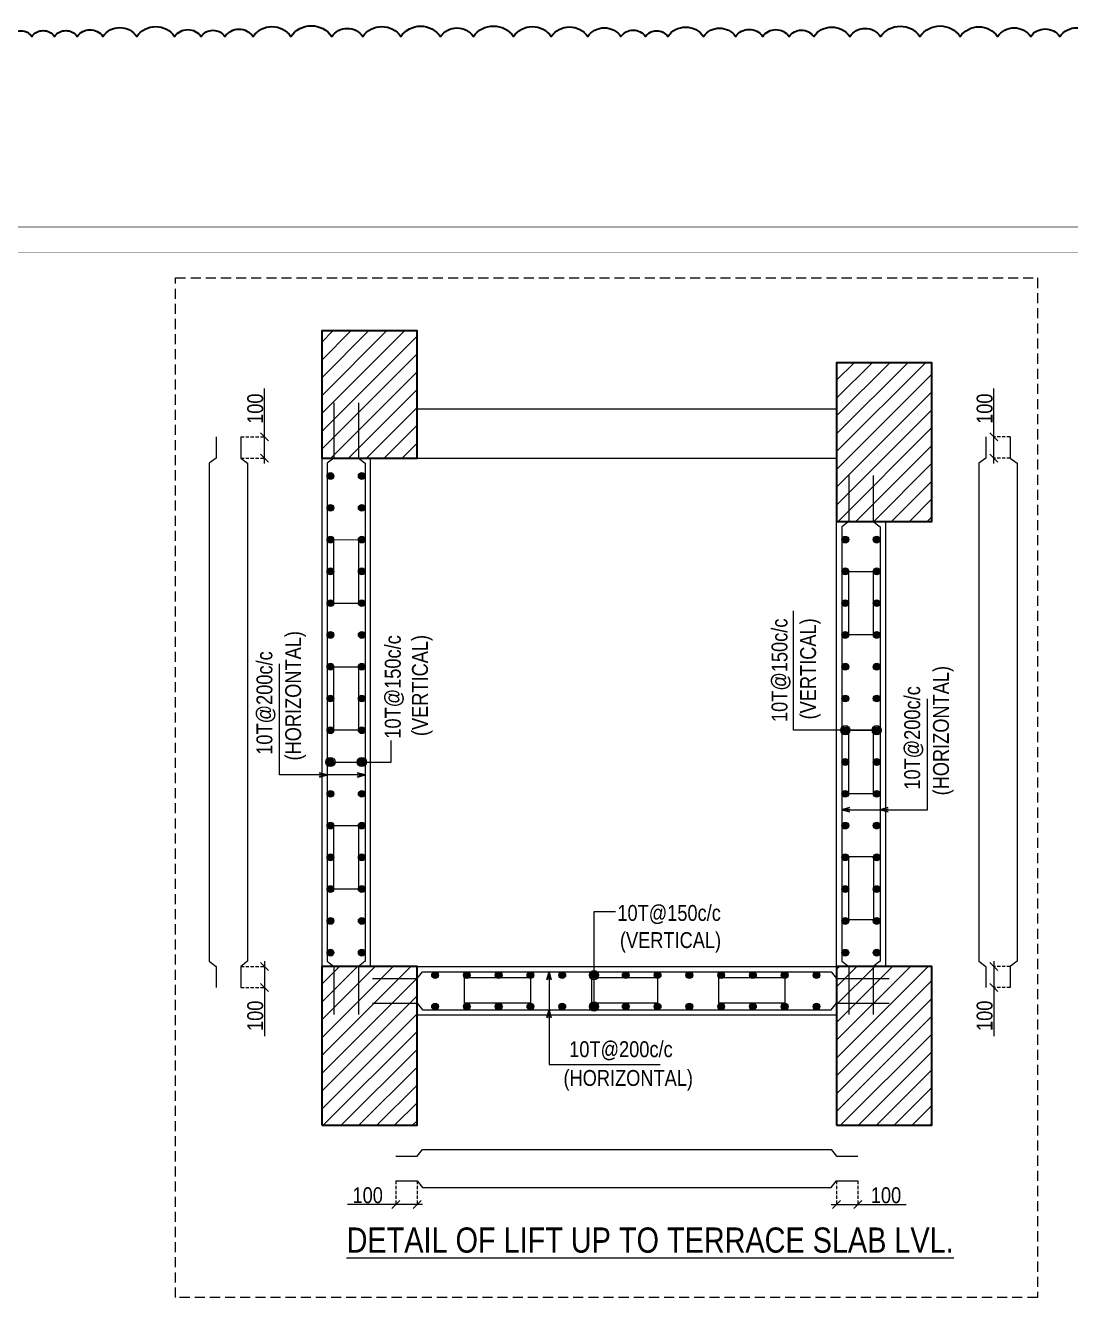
# Model space of a CAD drawing. Header units: millimetres. Extents: x 1112055 to 3390982, y -148532 to 766891.
# Drawn here: x 3103320 to 3123035, y 267275 to 291623 of the extents above; entities that cross this region are included whole.
import ezdxf

# ---------------------------------------------------------------- set-up
doc = ezdxf.new("R2010")
doc.units = ezdxf.units.MM
doc.header["$PDMODE"] = 35
doc.header["$PDSIZE"] = -25
doc.linetypes.add('DASHED2', pattern=[0.375, 0.25, -0.125])
doc.linetypes.add('Hidden', pattern=[9.525, 6.35, -3.175])
for name, color, linetype, lineweight in [('B COL. SIZE DIM', 220, 'Continuous', 25), ('B COLUMN', 1, 'Hidden', 9), ('B FINAL COLUMN', 1, 'Continuous', 30), ('B P.C.C', 251, 'Continuous', 0), ('B STEEL', 34, 'Continuous', 15), ('B STEEL TEXT', 7, 'Continuous', 15), ('B TITLE BLOCK', 250, 'Continuous', 0)]:
    doc.layers.add(name, color=color, linetype=linetype, lineweight=lineweight)
doc.layers.add('B-COL HT', color=7, linetype='Continuous', lineweight=0, true_color=0x4e4f45)
doc.styles.add('ARIAL', font='arial.ttf')
doc.styles.add('dim inside', font='romans.shx', dxfattribs={"width": 0.8, "height": 125})
doc.styles.add('SWINC', font='swissc.ttf')
doc.dimstyles.new('DIM 1', dxfattribs={"dimscale": 0, "dimtxt": 230, "dimasz": 150, "dimexe": 0.18, "dimexo": 0.0625, "dimgap": 0.5, "dimtad": 1, "dimdec": 0, "dimzin": 0, "dimdsep": 46, "dimtxsty": 'ARIAL', "dimblk": 'OBLIQUE', "dimcen": 6, "dimse1": 1, "dimse2": 1, "dimclrd": 256, "dimclrt": 256, "dimadec": 0, "dimazin": 2, "dimtfac": 0.75, "dimtdec": 0, "dimtix": 1, "dimtofl": 0, "dimtmove": 1, "dimatfit": 3, "dimldrblk": 'OPEN30', "dimfxl": 0.18, "dimfrac": 1, "dimtolj": 1, "dimtzin": 0, "dimlwd": -1, "dimarcsym": 0})
doc.dimstyles.new('dim inside', dxfattribs={"dimtxt": 125, "dimasz": 100, "dimexe": 0, "dimexo": 0, "dimgap": 10, "dimtad": 0, "dimdec": 0, "dimzin": 0, "dimdsep": 46, "dimtxsty": 'dim inside', "dimblk": 'SMALL', "dimcen": 0.09, "dimadec": 0, "dimazin": 0, "dimtfac": 1, "dimtdec": 0, "dimtofl": 0, "dimtmove": 0, "dimatfit": 3, "dimfxl": 1, "dimtolj": 1, "dimtzin": 0, "dimarcsym": 2})
pattern_1 = [(45, (851694.45, 91763.05), (-168.379802, 168.379802), [])]

# ---------------------------------------------------------------- blocks, each defined once
blk = doc.blocks.new('_Oblique')
at = {"color": 0, "linetype": 'ByBlock', "lineweight": -2}
blk.add_line((-0.5, -0.5), (0.5, 0.5), dxfattribs=at)
blk = doc.blocks.new('_Open30')
at = {"color": 0, "linetype": 'ByBlock', "lineweight": -2}
for p, q in [((-1, 0.27), (0, 0)), ((0, 0), (-1, -0.27)), ((0, 0), (-1, 0))]:
    blk.add_line(p, q, dxfattribs=at)
blk = doc.blocks.new('*D5792')
at = {"layer": 'B COL. SIZE DIM', "color": 250, "linetype": 'DASHED2', "lineweight": 9, "ltscale": 250, "transparency": 16777216}
for p, q in [((3110306, 269814), (3110306, 269364)), ((3110706, 269814), (3110706, 269364))]:
    blk.add_line(p, q, dxfattribs=at)
at = {"layer": 'B COL. SIZE DIM', "color": 250, "lineweight": 9, "ltscale": 250, "transparency": 16777216}
for p, q in [((3110306, 269364), (3109392, 269364)), ((3110806, 269364), (3110306, 269364))]:
    blk.add_line(p, q, dxfattribs=at)
at = {"layer": 'Defpoints', "color": 0, "lineweight": 40, "transparency": 16777216}
for p in [(3110306, 269814), (3110706, 269814), (3110306, 269364)]:
    blk.add_point(p, dxfattribs=at)
at = {"layer": 'B COL. SIZE DIM', "color": 250, "lineweight": 9, "transparency": 16777216, "xscale": 150, "yscale": 150, "zscale": 150, "rotation": 180}
blk.add_blockref('_Oblique', (3110306, 269364), dxfattribs=at)
at = {"layer": 'B COL. SIZE DIM', "color": 250, "lineweight": 9, "transparency": 16777216, "xscale": 150, "yscale": 150, "zscale": 150}
blk.add_blockref('_Oblique', (3110706, 269364), dxfattribs=at)
at = {"layer": 'B COL. SIZE DIM', "color": 6, "transparency": 16777216, "insert": (3109774, 269539), "char_height": 300, "attachment_point": 5, "style": 'SWINC'}
blk.add_mtext('\\A1;100', dxfattribs=at)
blk = doc.blocks.new('*D5793')
at = {"layer": 'B COL. SIZE DIM', "color": 250, "linetype": 'DASHED2', "lineweight": 9, "ltscale": 250, "transparency": 16777216}
for p, q in [((3118626, 269814), (3118626, 269364)), ((3119026, 269814), (3119026, 269364))]:
    blk.add_line(p, q, dxfattribs=at)
at = {"layer": 'B COL. SIZE DIM', "color": 250, "lineweight": 9, "ltscale": 250, "transparency": 16777216}
for p, q in [((3118526, 269364), (3119026, 269364)), ((3119026, 269364), (3119940, 269364))]:
    blk.add_line(p, q, dxfattribs=at)
at = {"layer": 'Defpoints', "color": 0, "lineweight": 40, "transparency": 16777216}
for p in [(3118626, 269814), (3119026, 269814), (3119026, 269364)]:
    blk.add_point(p, dxfattribs=at)
at = {"layer": 'B COL. SIZE DIM', "color": 250, "lineweight": 9, "transparency": 16777216, "xscale": 150, "yscale": 150, "zscale": 150, "rotation": 180}
blk.add_blockref('_Oblique', (3118626, 269364), dxfattribs=at)
at = {"layer": 'B COL. SIZE DIM', "color": 250, "lineweight": 9, "transparency": 16777216, "xscale": 150, "yscale": 150, "zscale": 150}
blk.add_blockref('_Oblique', (3119026, 269364), dxfattribs=at)
at = {"layer": 'B COL. SIZE DIM', "color": 6, "transparency": 16777216, "insert": (3119558, 269539), "char_height": 300, "attachment_point": 5, "style": 'SWINC'}
blk.add_mtext('\\A1;100', dxfattribs=at)
blk = doc.blocks.new('*D5794')
at = {"layer": 'B COL. SIZE DIM', "color": 250, "lineweight": 9, "ltscale": 250, "transparency": 16777216}
for p, q in [((3107827, 273961), (3107827, 273461)), ((3107827, 273461), (3107827, 272547))]:
    blk.add_line(p, q, dxfattribs=at)
at = {"layer": 'B COL. SIZE DIM', "color": 250, "linetype": 'DASHED2', "lineweight": 9, "ltscale": 250, "transparency": 16777216}
for p, q in [((3107377, 273861), (3107827, 273861)), ((3107377, 273461), (3107827, 273461))]:
    blk.add_line(p, q, dxfattribs=at)
at = {"layer": 'Defpoints', "color": 0, "lineweight": 40, "transparency": 16777216}
for p in [(3107377, 273861), (3107377, 273461), (3107827, 273461)]:
    blk.add_point(p, dxfattribs=at)
at = {"layer": 'B COL. SIZE DIM', "color": 250, "lineweight": 9, "transparency": 16777216, "xscale": 150, "yscale": 150, "zscale": 150}
for p, rotation in [((3107827, 273861), 90), ((3107827, 273461), 270)]:
    blk.add_blockref('_Oblique', p, dxfattribs=dict(at, rotation=rotation))
at = {"layer": 'B COL. SIZE DIM', "color": 6, "transparency": 16777216, "insert": (3107652, 272929), "char_height": 300, "attachment_point": 5, "rotation": 90, "style": 'SWINC'}
blk.add_mtext('\\A1;100', dxfattribs=at)
blk = doc.blocks.new('*D5795')
at = {"layer": 'B COL. SIZE DIM', "color": 250, "lineweight": 9, "ltscale": 250, "transparency": 16777216}
for p, q in [((3107827, 283861), (3107827, 284775)), ((3107827, 283361), (3107827, 283861))]:
    blk.add_line(p, q, dxfattribs=at)
at = {"layer": 'B COL. SIZE DIM', "color": 250, "linetype": 'DASHED2', "lineweight": 9, "ltscale": 250, "transparency": 16777216}
for p, q in [((3107377, 283861), (3107827, 283861)), ((3107377, 283461), (3107827, 283461))]:
    blk.add_line(p, q, dxfattribs=at)
at = {"layer": 'Defpoints', "color": 0, "lineweight": 40, "transparency": 16777216}
for p in [(3107377, 283861), (3107827, 283861), (3107377, 283461)]:
    blk.add_point(p, dxfattribs=at)
at = {"layer": 'B COL. SIZE DIM', "color": 250, "lineweight": 9, "transparency": 16777216, "xscale": 150, "yscale": 150, "zscale": 150}
for p, rotation in [((3107827, 283861), 90), ((3107827, 283461), 270)]:
    blk.add_blockref('_Oblique', p, dxfattribs=dict(at, rotation=rotation))
at = {"layer": 'B COL. SIZE DIM', "color": 6, "transparency": 16777216, "insert": (3107652, 284393), "char_height": 300, "attachment_point": 5, "rotation": 90, "style": 'SWINC'}
blk.add_mtext('\\A1;100', dxfattribs=at)
blk = doc.blocks.new('*D5796')
at = {"layer": 'B COL. SIZE DIM', "color": 250, "lineweight": 9, "ltscale": 250, "transparency": 16777216}
for p, q in [((3121596, 273961), (3121596, 273461)), ((3121596, 273461), (3121596, 272547))]:
    blk.add_line(p, q, dxfattribs=at)
at = {"layer": 'B COL. SIZE DIM', "color": 250, "linetype": 'DASHED2', "lineweight": 9, "ltscale": 250, "transparency": 16777216}
for p, q in [((3121904, 273861), (3121596, 273861)), ((3121904, 273461), (3121596, 273461))]:
    blk.add_line(p, q, dxfattribs=at)
at = {"layer": 'Defpoints', "color": 0, "lineweight": 40, "transparency": 16777216}
for p in [(3121904, 273861), (3121596, 273461), (3121904, 273461)]:
    blk.add_point(p, dxfattribs=at)
at = {"layer": 'B COL. SIZE DIM', "color": 250, "lineweight": 9, "transparency": 16777216, "xscale": 150, "yscale": 150, "zscale": 150}
for p, rotation in [((3121596, 273861), 90), ((3121596, 273461), 270)]:
    blk.add_blockref('_Oblique', p, dxfattribs=dict(at, rotation=rotation))
at = {"layer": 'B COL. SIZE DIM', "color": 6, "transparency": 16777216, "insert": (3121421, 272929), "char_height": 300, "attachment_point": 5, "rotation": 90, "style": 'SWINC'}
blk.add_mtext('\\A1;100', dxfattribs=at)
blk = doc.blocks.new('*D5797')
at = {"layer": 'B COL. SIZE DIM', "color": 250, "lineweight": 9, "ltscale": 250, "transparency": 16777216}
for p, q in [((3121596, 283861), (3121596, 284775)), ((3121596, 283361), (3121596, 283861))]:
    blk.add_line(p, q, dxfattribs=at)
at = {"layer": 'B COL. SIZE DIM', "color": 250, "linetype": 'DASHED2', "lineweight": 9, "ltscale": 250, "transparency": 16777216}
for p, q in [((3121904, 283861), (3121596, 283861)), ((3121904, 283461), (3121596, 283461))]:
    blk.add_line(p, q, dxfattribs=at)
at = {"layer": 'Defpoints', "color": 0, "lineweight": 40, "transparency": 16777216}
for p in [(3121596, 283861), (3121904, 283861), (3121904, 283461)]:
    blk.add_point(p, dxfattribs=at)
at = {"layer": 'B COL. SIZE DIM', "color": 250, "lineweight": 9, "transparency": 16777216, "xscale": 150, "yscale": 150, "zscale": 150}
for p, rotation in [((3121596, 283861), 90), ((3121596, 283461), 270)]:
    blk.add_blockref('_Oblique', p, dxfattribs=dict(at, rotation=rotation))
at = {"layer": 'B COL. SIZE DIM', "color": 6, "transparency": 16777216, "insert": (3121421, 284393), "char_height": 300, "attachment_point": 5, "rotation": 90, "style": 'SWINC'}
blk.add_mtext('\\A1;100', dxfattribs=at)

msp = doc.modelspace()

# ---------------------------------------------------------------- hatches: boundary and pattern name
at = {"layer": 'B STEEL', "lineweight": 9, "ltscale": 0.5}
h = msp.add_hatch(color=34, dxfattribs=at)
edge = h.paths.add_edge_path()
edge.add_arc((3109070, 283121.2), 64, 90, 450, ccw=False)
h = msp.add_hatch(color=34, dxfattribs=at)
edge = h.paths.add_edge_path()
edge.add_arc((3109662, 283121.2), 64, 90, 450, ccw=False)
h = msp.add_hatch(color=34, dxfattribs=at)
edge = h.paths.add_edge_path()
edge.add_arc((3109070, 282521.2), 64, 90, 450, ccw=False)
h = msp.add_hatch(color=34, dxfattribs=at)
edge = h.paths.add_edge_path()
edge.add_arc((3109662, 282521.2), 64, 90, 450, ccw=False)
h = msp.add_hatch(color=34, dxfattribs=at)
edge = h.paths.add_edge_path()
edge.add_arc((3109070, 281921.2), 64, 90, 450, ccw=False)
h = msp.add_hatch(color=34, dxfattribs=at)
edge = h.paths.add_edge_path()
edge.add_arc((3109662, 281921.2), 64, 90, 450, ccw=False)
h = msp.add_hatch(color=34, dxfattribs=at)
edge = h.paths.add_edge_path()
edge.add_arc((3118790, 281921.2), 64, 90, 450, ccw=False)
h = msp.add_hatch(color=34, dxfattribs=at)
edge = h.paths.add_edge_path()
edge.add_arc((3119381.9, 281921.2), 64, 90, 450, ccw=False)
h = msp.add_hatch(color=34, dxfattribs=at)
edge = h.paths.add_edge_path()
edge.add_arc((3109070, 281321.2), 64, 90, 450, ccw=False)
h = msp.add_hatch(color=34, dxfattribs=at)
edge = h.paths.add_edge_path()
edge.add_arc((3109662, 281321.2), 64, 90, 450, ccw=False)
h = msp.add_hatch(color=34, dxfattribs=at)
edge = h.paths.add_edge_path()
edge.add_arc((3118790, 281321.2), 64, 90, 450, ccw=False)
h = msp.add_hatch(color=34, dxfattribs=at)
edge = h.paths.add_edge_path()
edge.add_arc((3119381.9, 281321.2), 64, 90, 450, ccw=False)
h = msp.add_hatch(color=34, dxfattribs=at)
edge = h.paths.add_edge_path()
edge.add_arc((3109070, 280721.2), 64, 90, 450, ccw=False)
h = msp.add_hatch(color=34, dxfattribs=at)
edge = h.paths.add_edge_path()
edge.add_arc((3109662, 280721.2), 64, 90, 450, ccw=False)
h = msp.add_hatch(color=34, dxfattribs=at)
edge = h.paths.add_edge_path()
edge.add_arc((3118790, 280721.2), 64, 90, 450, ccw=False)
h = msp.add_hatch(color=34, dxfattribs=at)
edge = h.paths.add_edge_path()
edge.add_arc((3119381.9, 280721.2), 64, 90, 450, ccw=False)
h = msp.add_hatch(color=34, dxfattribs=at)
edge = h.paths.add_edge_path()
edge.add_arc((3109070, 280121.2), 64, 90, 450, ccw=False)
h = msp.add_hatch(color=34, dxfattribs=at)
edge = h.paths.add_edge_path()
edge.add_arc((3109662, 280121.2), 64, 90, 450, ccw=False)
h = msp.add_hatch(color=34, dxfattribs=at)
edge = h.paths.add_edge_path()
edge.add_arc((3118790, 280121.2), 64, 90, 450, ccw=False)
h = msp.add_hatch(color=34, dxfattribs=at)
edge = h.paths.add_edge_path()
edge.add_arc((3119381.9, 280121.2), 64, 90, 450, ccw=False)
h = msp.add_hatch(color=34, dxfattribs=at)
edge = h.paths.add_edge_path()
edge.add_arc((3109070, 279521.2), 64, -90, 270)
h = msp.add_hatch(color=34, dxfattribs=at)
edge = h.paths.add_edge_path()
edge.add_arc((3109662, 279521.2), 64, -90, 270)
h = msp.add_hatch(color=34, dxfattribs=at)
edge = h.paths.add_edge_path()
edge.add_arc((3118790, 279521.2), 64, -90, 270)
h = msp.add_hatch(color=34, dxfattribs=at)
edge = h.paths.add_edge_path()
edge.add_arc((3119381.9, 279521.2), 64, -90, 270)
h = msp.add_hatch(color=34, dxfattribs=at)
edge = h.paths.add_edge_path()
edge.add_arc((3109070, 278921.2), 64, -90, 270)
h = msp.add_hatch(color=34, dxfattribs=at)
edge = h.paths.add_edge_path()
edge.add_arc((3109662, 278921.2), 64, -90, 270)
h = msp.add_hatch(color=34, dxfattribs=at)
edge = h.paths.add_edge_path()
edge.add_arc((3118790, 278921.2), 64, -90, 270)
h = msp.add_hatch(color=34, dxfattribs=at)
edge = h.paths.add_edge_path()
edge.add_arc((3119381.9, 278921.2), 64, -90, 270)
h = msp.add_hatch(color=34, dxfattribs=at)
edge = h.paths.add_edge_path()
edge.add_arc((3109070, 278321.2), 64, 90, 450, ccw=False)
h = msp.add_hatch(color=34, dxfattribs=at)
edge = h.paths.add_edge_path()
edge.add_arc((3109662, 278321.2), 64, 90, 450, ccw=False)
h = msp.add_hatch(color=34, dxfattribs=at)
edge = h.paths.add_edge_path()
edge.add_arc((3118790, 278321.2), 64, 90, 450, ccw=False)
h = msp.add_hatch(color=34, dxfattribs=at)
edge = h.paths.add_edge_path()
edge.add_arc((3119381.9, 278321.2), 64, 90, 450, ccw=False)
h = msp.add_hatch(color=34, dxfattribs=at)
edge = h.paths.add_edge_path()
edge.add_arc((3109070, 277721.2), 64, -90, 270)
h = msp.add_hatch(color=34, dxfattribs=at)
edge = h.paths.add_edge_path()
edge.add_arc((3109662, 277721.2), 64, -90, 270)
h = msp.add_hatch(color=34, dxfattribs=at)
edge = h.paths.add_edge_path()
edge.add_arc((3118790, 277721.2), 64, -90, 270)
h = msp.add_hatch(color=34, dxfattribs=at)
edge = h.paths.add_edge_path()
edge.add_arc((3119381.9, 277721.2), 64, -90, 270)
h = msp.add_hatch(color=34, dxfattribs=at)
edge = h.paths.add_edge_path()
edge.add_arc((3109070, 277121.2), 64, -90, 270)
h = msp.add_hatch(color=34, dxfattribs=at)
edge = h.paths.add_edge_path()
edge.add_arc((3109662, 277121.2), 64, -90, 270)
h = msp.add_hatch(color=34, dxfattribs=at)
edge = h.paths.add_edge_path()
edge.add_arc((3118790, 277121.2), 64, -90, 270)
h = msp.add_hatch(color=34, dxfattribs=at)
edge = h.paths.add_edge_path()
edge.add_arc((3119381.9, 277121.2), 64, -90, 270)
h = msp.add_hatch(color=34, dxfattribs=at)
edge = h.paths.add_edge_path()
edge.add_arc((3109070, 276521.2), 64, 90, 450, ccw=False)
h = msp.add_hatch(color=34, dxfattribs=at)
edge = h.paths.add_edge_path()
edge.add_arc((3109662, 276521.2), 64, 90, 450, ccw=False)
h = msp.add_hatch(color=34, dxfattribs=at)
edge = h.paths.add_edge_path()
edge.add_arc((3118790, 276521.2), 64, 90, 450, ccw=False)
h = msp.add_hatch(color=34, dxfattribs=at)
edge = h.paths.add_edge_path()
edge.add_arc((3119381.9, 276521.2), 64, 90, 450, ccw=False)
h = msp.add_hatch(color=34, dxfattribs=at)
edge = h.paths.add_edge_path()
edge.add_arc((3109070, 275921.2), 64, 90, 450, ccw=False)
h = msp.add_hatch(color=34, dxfattribs=at)
edge = h.paths.add_edge_path()
edge.add_arc((3109662, 275921.2), 64, 90, 450, ccw=False)
h = msp.add_hatch(color=34, dxfattribs=at)
edge = h.paths.add_edge_path()
edge.add_arc((3118790, 275921.2), 64, 90, 450, ccw=False)
h = msp.add_hatch(color=34, dxfattribs=at)
edge = h.paths.add_edge_path()
edge.add_arc((3119381.9, 275921.2), 64, 90, 450, ccw=False)
h = msp.add_hatch(color=34, dxfattribs=at)
edge = h.paths.add_edge_path()
edge.add_arc((3109070, 275321.2), 64, -90, 270)
h = msp.add_hatch(color=34, dxfattribs=at)
edge = h.paths.add_edge_path()
edge.add_arc((3109662, 275321.2), 64, -90, 270)
h = msp.add_hatch(color=34, dxfattribs=at)
edge = h.paths.add_edge_path()
edge.add_arc((3118790, 275321.2), 64, -90, 270)
h = msp.add_hatch(color=34, dxfattribs=at)
edge = h.paths.add_edge_path()
edge.add_arc((3119381.9, 275321.2), 64, -90, 270)
h = msp.add_hatch(color=34, dxfattribs=at)
edge = h.paths.add_edge_path()
edge.add_arc((3109070, 274721.2), 64, 90, 450, ccw=False)
h = msp.add_hatch(color=34, dxfattribs=at)
edge = h.paths.add_edge_path()
edge.add_arc((3109662, 274721.2), 64, 90, 450, ccw=False)
h = msp.add_hatch(color=34, dxfattribs=at)
edge = h.paths.add_edge_path()
edge.add_arc((3118790, 274721.2), 64, 90, 450, ccw=False)
h = msp.add_hatch(color=34, dxfattribs=at)
edge = h.paths.add_edge_path()
edge.add_arc((3119381.9, 274721.2), 64, 90, 450, ccw=False)
h = msp.add_hatch(color=34, dxfattribs=at)
edge = h.paths.add_edge_path()
edge.add_arc((3109070, 274121.2), 64, 90, 450, ccw=False)
h = msp.add_hatch(color=34, dxfattribs=at)
edge = h.paths.add_edge_path()
edge.add_arc((3109662, 274121.2), 64, 90, 450, ccw=False)
h = msp.add_hatch(color=34, dxfattribs=at)
edge = h.paths.add_edge_path()
edge.add_arc((3118790, 274121.2), 64, 90, 450, ccw=False)
h = msp.add_hatch(color=34, dxfattribs=at)
edge = h.paths.add_edge_path()
edge.add_arc((3119381.9, 274121.2), 64, 90, 450, ccw=False)
h = msp.add_hatch(color=34, dxfattribs=at)
edge = h.paths.add_edge_path()
edge.add_arc((3111046, 273697.1), 64, 180, 540, ccw=False)
h = msp.add_hatch(color=34, dxfattribs=at)
edge = h.paths.add_edge_path()
edge.add_arc((3111646, 273697.1), 64, 0, 360)
h = msp.add_hatch(color=34, dxfattribs=at)
edge = h.paths.add_edge_path()
edge.add_arc((3112246, 273697.1), 64, 0, 360)
h = msp.add_hatch(color=34, dxfattribs=at)
edge = h.paths.add_edge_path()
edge.add_arc((3112846, 273697.1), 64, 180, 540, ccw=False)
h = msp.add_hatch(color=34, dxfattribs=at)
edge = h.paths.add_edge_path()
edge.add_arc((3113446, 273697.1), 64, 180, 540, ccw=False)
h = msp.add_hatch(color=34, dxfattribs=at)
edge = h.paths.add_edge_path()
edge.add_arc((3114046, 273697.1), 64, 180, 540, ccw=False)
h = msp.add_hatch(color=34, dxfattribs=at)
edge = h.paths.add_edge_path()
edge.add_arc((3114646, 273697.1), 64, 0, 360)
h = msp.add_hatch(color=34, dxfattribs=at)
edge = h.paths.add_edge_path()
edge.add_arc((3115246, 273697.1), 64, 0, 360)
h = msp.add_hatch(color=34, dxfattribs=at)
edge = h.paths.add_edge_path()
edge.add_arc((3115846, 273697.1), 64, 180, 540, ccw=False)
h = msp.add_hatch(color=34, dxfattribs=at)
edge = h.paths.add_edge_path()
edge.add_arc((3116446, 273697.1), 64, 0, 360)
h = msp.add_hatch(color=34, dxfattribs=at)
edge = h.paths.add_edge_path()
edge.add_arc((3117046, 273697.1), 64, 0, 360)
h = msp.add_hatch(color=34, dxfattribs=at)
edge = h.paths.add_edge_path()
edge.add_arc((3117646, 273697.1), 64, 180, 540, ccw=False)
h = msp.add_hatch(color=34, dxfattribs=at)
edge = h.paths.add_edge_path()
edge.add_arc((3118246, 273697.1), 64, 0, 360)
h = msp.add_hatch(color=34, dxfattribs=at)
edge = h.paths.add_edge_path()
edge.add_arc((3111046, 273105.2), 64, 180, 540, ccw=False)
h = msp.add_hatch(color=34, dxfattribs=at)
edge = h.paths.add_edge_path()
edge.add_arc((3111646, 273105.2), 64, 0, 360)
h = msp.add_hatch(color=34, dxfattribs=at)
edge = h.paths.add_edge_path()
edge.add_arc((3112246, 273105.2), 64, 0, 360)
h = msp.add_hatch(color=34, dxfattribs=at)
edge = h.paths.add_edge_path()
edge.add_arc((3112846, 273105.2), 64, 180, 540, ccw=False)
h = msp.add_hatch(color=34, dxfattribs=at)
edge = h.paths.add_edge_path()
edge.add_arc((3113446, 273105.2), 64, 180, 540, ccw=False)
h = msp.add_hatch(color=34, dxfattribs=at)
edge = h.paths.add_edge_path()
edge.add_arc((3114046, 273105.2), 64, 180, 540, ccw=False)
h = msp.add_hatch(color=34, dxfattribs=at)
edge = h.paths.add_edge_path()
edge.add_arc((3114646, 273105.2), 64, 0, 360)
h = msp.add_hatch(color=34, dxfattribs=at)
edge = h.paths.add_edge_path()
edge.add_arc((3115246, 273105.2), 64, 0, 360)
h = msp.add_hatch(color=34, dxfattribs=at)
edge = h.paths.add_edge_path()
edge.add_arc((3115846, 273105.2), 64, 180, 540, ccw=False)
h = msp.add_hatch(color=34, dxfattribs=at)
edge = h.paths.add_edge_path()
edge.add_arc((3116446, 273105.2), 64, 0, 360)
h = msp.add_hatch(color=34, dxfattribs=at)
edge = h.paths.add_edge_path()
edge.add_arc((3117046, 273105.2), 64, 0, 360)
h = msp.add_hatch(color=34, dxfattribs=at)
edge = h.paths.add_edge_path()
edge.add_arc((3117646, 273105.2), 64, 180, 540, ccw=False)
h = msp.add_hatch(color=34, dxfattribs=at)
edge = h.paths.add_edge_path()
edge.add_arc((3118246, 273105.2), 64, 0, 360)
at = {"layer": 'B-COL HT'}
h = msp.add_hatch(dxfattribs=at)
h.set_pattern_fill('ANSI31', color=250, scale=75)
h.set_pattern_definition(pattern_1)
h.paths.add_polyline_path([(3110706, 283461.2), (3110706, 285861.2), (3108906, 285861.2), (3108906, 283461.2)])
h = msp.add_hatch(dxfattribs=at)
h.set_pattern_fill('ANSI31', color=250, scale=75)
h.set_pattern_definition(pattern_1)
h.paths.add_polyline_path([(3118626, 282261.2), (3120426, 282261.2), (3120426, 285261.2), (3118626, 285261.2)])
h = msp.add_hatch(dxfattribs=at)
h.set_pattern_fill('ANSI31', color=250, scale=75)
h.set_pattern_definition(pattern_1)
h.paths.add_polyline_path([(3108906, 270861.2), (3110706, 270861.2), (3110706, 273861.2), (3108906, 273861.2)])
h = msp.add_hatch(dxfattribs=at)
h.set_pattern_fill('ANSI31', color=250, scale=75)
h.set_pattern_definition(pattern_1)
h.paths.add_polyline_path([(3118626, 270861.2), (3120426, 270861.2), (3120426, 273861.2), (3118626, 273861.2)])

# ---------------------------------------------------------------- linework, layer by layer
at = {"color": 2, "lineweight": 30}
msp.add_lwpolyline([(3103018.4, 291421.5, -0.5205671), (3103433.8, 291421.5, -0.5205671), (3103862.3, 291421.5, -0.5205671), (3104289.9, 291421.5, -0.5205671), (3104774.9, 291421.5, -0.5205671), (3105415.6, 291421.5, -0.5205671), (3106130.1, 291421.5, -0.5205671), (3106627.5, 291421.5, -0.5205671), (3107079.2, 291421.5, -0.5205671), (3107610.4, 291421.5, -0.5205671), (3108322.3, 291421.5, -0.5205671), (3109096.9, 291421.5, -0.5205671), (3109682.4, 291421.5, -0.5205671), (3110398.9, 291421.5, -0.5205671), (3111148.3, 291421.5, -0.5205671), (3111768.7, 291421.5, -0.5205671), (3112526.9, 291421.5, -0.5205671), (3113239.1, 291421.5, -0.5205671), (3113927.2, 291421.5, -0.5205671), (3114554.8, 291421.5, -0.5205671), (3115018.9, 291421.5, -0.5205671), (3115437.4, 291421.5, -0.5205671), (3116113.5, 291421.5, -0.5205671), (3116719.6, 291421.5, -0.5205671), (3117231.1, 291421.5, -0.5205671), (3117728.6, 291421.5, -0.5205671), (3118194.9, 291421.5, -0.5205671), (3118874.3, 291421.5, -0.5205671), (3119457.1, 291421.5, -0.5205671), (3120199.3, 291421.5, -0.5205671), (3120959.2, 291421.5, -0.5205671), (3121663.3, 291421.5, -0.5205671), (3122290.4, 291421.5, -0.5205671), (3122839.2, 291421.5, -0.5205671), (3123477.7, 291421.5, -0.5205671)], format="xyb", dxfattribs=at)
at = {"layer": 'B COLUMN', "color": 1, "linetype": 'ByBlock', "lineweight": 20}
for points in [[(3118626, 283461.2), (3118626, 284381.2), (3110706, 284381.2), (3110706, 283461.2)], [(3109826, 283461.2), (3108906, 283461.2), (3108906, 273861.2), (3109826, 273861.2)], [(3119545.9, 273861.2), (3118625.9, 273861.2), (3118625.9, 282261.2), (3119545.9, 282261.2)], [(3118626, 272941.2), (3110706, 272941.2), (3110706, 273861.2), (3118626, 273861.2)]]:
    msp.add_lwpolyline(points, close=True, dxfattribs=at)
at = {"layer": 'B FINAL COLUMN', "color": 1, "lineweight": 30}
for points in [[(3110706, 283461.2), (3110706, 285861.2), (3108906, 285861.2), (3108906, 283461.2)], [(3118626, 282261.2), (3120426, 282261.2), (3120426, 285261.2), (3118626, 285261.2)], [(3108906, 270861.2), (3110706, 270861.2), (3110706, 273861.2), (3108906, 273861.2)], [(3118626, 270861.2), (3120426, 270861.2), (3120426, 273861.2), (3118626, 273861.2)]]:
    msp.add_lwpolyline(points, close=True, dxfattribs=at)
at = {"layer": 'B P.C.C', "color": 250, "linetype": 'Hidden', "lineweight": 0, "ltscale": 30}
msp.add_lwpolyline([(3106146.7, 286861.5), (3122416.8, 286861.5), (3122416.8, 267608.6), (3106146.7, 267608.6)], close=True, dxfattribs=at)
at = {"layer": 'B STEEL', "lineweight": 13}
for points in [[(3109134, 284502.2), (3109134, 283461.2), (3109006, 283361.2), (3109006, 273961.2), (3109134, 273861.2), (3109134, 272951.2)], [(3109597.9, 284502.2), (3109597.9, 283461.2), (3109726, 283361.2), (3109726, 273961.2), (3109597.9, 273861.2), (3109597.9, 272951.2)], [(3106912.6, 283861.2), (3106912.6, 283461.2), (3106784.6, 283361.2), (3106784.6, 273961.2), (3106912.6, 273861.2), (3106912.6, 273461.2)], [(3107376.5, 283861.2), (3107376.5, 283461.2), (3107504.6, 283361.2), (3107504.6, 273961.2), (3107376.5, 273861.2), (3107376.5, 273461.2)], [(3121439.6, 283861.2), (3121439.6, 283461.2), (3121311.6, 283361.2), (3121311.6, 273961.2), (3121439.6, 273861.2), (3121439.6, 273461.2)], [(3121903.5, 283861.2), (3121903.5, 283461.2), (3122031.6, 283361.2), (3122031.6, 273961.2), (3121903.5, 273861.2), (3121903.5, 273461.2)], [(3118854, 283132.9), (3118854, 282261.2), (3118725.9, 282161.2), (3118725.9, 273961.2), (3118854, 273861.2), (3118854, 272951.2)], [(3119317.9, 283132.9), (3119317.9, 282261.2), (3119445.9, 282161.2), (3119445.9, 273961.2), (3119317.9, 273861.2), (3119317.9, 272951.2)], [(3109866.9, 273633.1), (3110706, 273633.1), (3110806, 273761.2), (3118526, 273761.2), (3118626, 273633.1), (3119616.8, 273633.1)], [(3109866.9, 273169.2), (3110706, 273169.2), (3110806, 273041.2), (3118526, 273041.2), (3118626, 273169.2), (3119616.8, 273169.2)], [(3110306, 270278.2), (3110706, 270278.2), (3110806, 270406.2), (3118526, 270406.2), (3118626, 270278.2), (3119026, 270278.2)], [(3110306, 269814.3), (3110706, 269814.3), (3110806, 269686.2), (3118526, 269686.2), (3118626, 269814.3), (3119026, 269814.3)]]:
    msp.add_lwpolyline(points, dxfattribs=at)
at = {"layer": 'B STEEL', "color": 3, "lineweight": 13}
for points in [[(3109597.5, 280714), (3109133.6, 280714), (3109134, 281921.2), (3109597.5, 281914)], [(3119317.9, 280121.2), (3118854, 280121.2), (3118854, 281321.2), (3119317.9, 281321.2)], [(3109597.9, 278321.2), (3109134, 278321.2), (3109134, 279521.2), (3109597.9, 279521.2)], [(3119317.9, 277121.2), (3118854, 277121.2), (3118854, 278321.2), (3119317.9, 278321.2)], [(3109597.9, 275321.2), (3109134, 275321.2), (3109134, 276521.2), (3109597.9, 276521.2)], [(3119320.7, 274739.7), (3118856.7, 274739.7), (3118856.7, 275939.7), (3119320.7, 275939.7)], [(3111602.5, 273650.1), (3112846, 273650.1), (3112846, 273169.2), (3111602.5, 273169.2)], [(3114002.5, 273650.1), (3115246, 273650.1), (3115246, 273169.2), (3114002.5, 273169.2)], [(3116402.5, 273650.1), (3117646, 273650.1), (3117646, 273169.2), (3116402.5, 273169.2)]]:
    msp.add_lwpolyline(points, close=True, dxfattribs=at)
at = {"layer": 'B STEEL', "color": 34, "lineweight": 9, "ltscale": 0.5}
for centre in [(3109070, 283121.2), (3109662, 283121.2), (3109070, 282521.2), (3109662, 282521.2), (3109070, 281921.2), (3109662, 281921.2), (3118790, 281921.2), (3119381.9, 281921.2), (3109070, 281321.2), (3109662, 281321.2), (3118790, 281321.2), (3119381.9, 281321.2), (3109070, 280721.2), (3109662, 280721.2), (3118790, 280721.2), (3119381.9, 280721.2), (3109070, 280121.2), (3109662, 280121.2), (3118790, 280121.2), (3119381.9, 280121.2), (3109070, 279521.2), (3109662, 279521.2), (3118790, 279521.2), (3119381.9, 279521.2), (3109070, 278921.2), (3109662, 278921.2), (3118790, 278921.2), (3119381.9, 278921.2), (3109070, 278321.2), (3109662, 278321.2), (3118790, 278321.2), (3119381.9, 278321.2), (3109070, 277721.2), (3109662, 277721.2), (3118790, 277721.2), (3119381.9, 277721.2), (3109070, 277121.2), (3109662, 277121.2), (3118790, 277121.2), (3119381.9, 277121.2), (3109070, 276521.2), (3109662, 276521.2), (3118790, 276521.2), (3119381.9, 276521.2), (3109070, 275921.2), (3109662, 275921.2), (3118790, 275921.2), (3119381.9, 275921.2), (3109070, 275321.2), (3109662, 275321.2), (3118790, 275321.2), (3119381.9, 275321.2), (3109070, 274721.2), (3109662, 274721.2), (3118790, 274721.2), (3119381.9, 274721.2), (3109070, 274121.2), (3109662, 274121.2), (3118790, 274121.2), (3119381.9, 274121.2), (3111046, 273697.1), (3111646, 273697.1), (3112246, 273697.1), (3112846, 273697.1), (3113446, 273697.1), (3114046, 273697.1), (3114646, 273697.1), (3115246, 273697.1), (3115846, 273697.1), (3116446, 273697.1), (3117046, 273697.1), (3117646, 273697.1), (3118246, 273697.1), (3111046, 273105.2), (3111646, 273105.2), (3112246, 273105.2), (3112846, 273105.2), (3113446, 273105.2), (3114046, 273105.2), (3114646, 273105.2), (3115246, 273105.2), (3115846, 273105.2), (3116446, 273105.2), (3117046, 273105.2), (3117646, 273105.2), (3118246, 273105.2)]:
    msp.add_circle(centre, 64, dxfattribs=at)
at = {"layer": 'B TITLE BLOCK', "color": 1, "const_width": 10.8}
msp.add_lwpolyline([(3141237, 287822.8), (3141237, 247025.1), (3085170.7, 247025.1), (3085170.7, 287822.8)], close=True, dxfattribs=at)
at = {"layer": 'B TITLE BLOCK', "color": 250, "lineweight": 0, "const_width": 10.8}
msp.add_lwpolyline([(3140756.3, 287342.2), (3140756.3, 247505.8), (3085651.3, 247505.8), (3085651.3, 287342.2)], close=True, dxfattribs=at)

# ---------------------------------------------------------------- texts
at = {"layer": 'B STEEL TEXT', "lineweight": 5, "style": 'SWINC'}
for s, p in [('10T@150c/c', (3117697.3, 278476.4)), ('(VERTICAL)', (3118237.4, 278525.5)), ('(HORIZONTAL)', (3108516.7, 277750.3)), ('10T@150c/c', (3110397.4, 278161.9)), ('(VERTICAL)', (3110910.2, 278211)), ('10T@200c/c', (3107973.8, 277858.2)), ('(HORIZONTAL)', (3120745.5, 277091.4)), ('10T@200c/c', (3120202.6, 277199.3))]:
    msp.add_text(s, height=300, rotation=90, dxfattribs=at).set_placement(p)
for s, p in [('10T@150c/c', (3114486.8, 274721.2)), ('(VERTICAL)', (3114535.9, 274208.4)), ('10T@200c/c', (3113578.1, 272148.4)), ('(HORIZONTAL)', (3113470.2, 271605.5))]:
    msp.add_text(s, height=300, dxfattribs=at).set_placement(p)
at = {"layer": 'B TITLE BLOCK', "color": 0, "style": 'SWINC'}
msp.add_text('%%UDETAIL OF LIFT UP TO TERRACE SLAB LVL.', height=475.05, dxfattribs=at).set_placement((3109376.3, 268456.8))

# ---------------------------------------------------------------- dimensions: what is measured, and where the dimension line sits
at = {"layer": 'B COL. SIZE DIM', "color": 250, "ltscale": 250}
for base, p1, p2, angle, picture, middle in [((3107827, 283861.2), (3107376.5, 283461.2), (3107376.5, 283861.2), 270, '*D5795', (3107652, 284393.3)), ((3121595.6, 283861.2), (3121903.5, 283461.2), (3121903.5, 283861.2), 270, '*D5797', (3121420.6, 284393.3)), ((3107827, 273461.2), (3107376.5, 273861.2), (3107376.5, 273461.2), 90, '*D5794', (3107652, 272929)), ((3121595.6, 273461.2), (3121903.5, 273861.2), (3121903.5, 273461.2), 90, '*D5796', (3121420.6, 272929)), ((3119026, 269363.8), (3118626, 269814.3), (3119026, 269814.3), 180, '*D5793', (3119558.1, 269538.8))]:
    dim = msp.add_linear_dim(base=base, p1=p1, p2=p2, angle=angle, dimstyle='dim inside', override={"dimtxt": 300, "dimasz": 150, "dimgap": 25, "dimtad": 3, "dimlfac": 0.25, "dimtxsty": 'SWINC', "dimblk1": 'Oblique', "dimblk2": 'Oblique', "dimsah": 1, "dimdle": 100, "dimclrd": 250, "dimclre": 250, "dimclrt": 6, "dimfxl": 1000, "dimlwd": 9, "dimlwe": 9}, dxfattribs=at)
    dim.commit()
    dim.dimension.update_dxf_attribs({"geometry": picture, "text_midpoint": middle})
dim = msp.add_linear_dim(base=(3110306, 269363.8), p1=(3110706, 269814.3), p2=(3110306, 269814.3), dimstyle='dim inside', override={"dimtxt": 300, "dimasz": 150, "dimgap": 25, "dimtad": 3, "dimlfac": 0.25, "dimtxsty": 'SWINC', "dimblk1": 'Oblique', "dimblk2": 'Oblique', "dimsah": 1, "dimdle": 100, "dimclrd": 250, "dimclre": 250, "dimclrt": 6, "dimfxl": 1000, "dimlwd": 9, "dimlwe": 9}, dxfattribs=at)
dim.commit()
dim.dimension.update_dxf_attribs({"geometry": '*D5792', "text_midpoint": (3109773.8, 269538.8)})

# ---------------------------------------------------------------- leaders
at = {"layer": 'B STEEL TEXT', "lineweight": 9}
for points in [[(3118790, 278321.2), (3117808.8, 278321.2), (3117808.8, 280573)], [(3119381.9, 278321.2), (3117808.8, 278321.2), (3117808.8, 280573)], [(3109070, 277721.2), (3110218.8, 277721.2), (3110218.8, 278125.1)], [(3109662, 277721.2), (3110218.8, 277721.2), (3110218.8, 278125.1)], [(3114046, 273105.2), (3114046, 274899.8), (3114449.9, 274899.8)], [(3114046, 273697.1), (3114046, 274899.8), (3114449.9, 274899.8)]]:
    msp.add_leader(points, dimstyle='DIM 1', override={"dimscale": 1, "dimasz": 175, "dimtad": 0, "dimtxsty": 'SWINC', "dimldrblk": 'DotBlank', "dimfxlon": 1, "dimarcsym": 2}, dxfattribs=at)
at = {"layer": 'B STEEL TEXT', "lineweight": 5}
for points in [[(3109006, 277478.3), (3108111.6, 277478.3), (3108111.6, 279573.6)], [(3109726, 277478.3), (3108111.6, 277478.3), (3108111.6, 279573.6)], [(3118725.9, 276819.4), (3120340.4, 276819.4), (3120340.4, 278914.7)], [(3119445.9, 276819.4), (3120340.4, 276819.4), (3120340.4, 278914.7)], [(3113198.1, 273761.2), (3113198.1, 272010.7), (3115293.5, 272010.7)], [(3113198.1, 273041.2), (3113198.1, 272010.7), (3115293.5, 272010.7)]]:
    msp.add_leader(points, dimstyle='DIM 1', override={"dimscale": 1, "dimtad": 0, "dimtxsty": 'SWINC', "dimfxlon": 1, "dimlwd": 5, "dimarcsym": 2}, dxfattribs=at)

doc.saveas('drawing.dxf')
